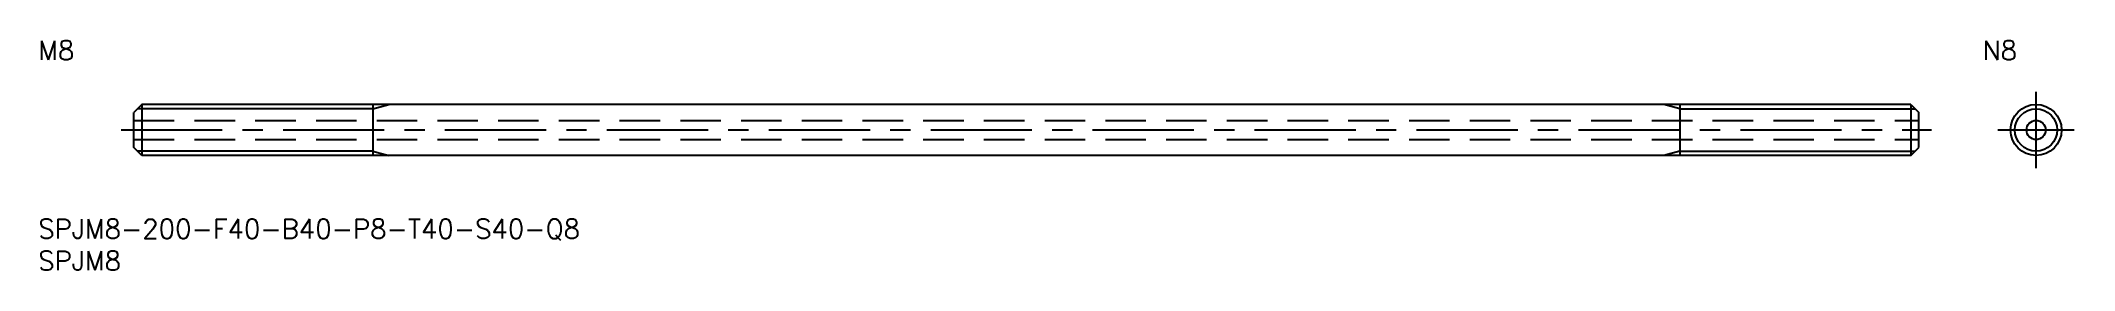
# Model space of a CAD drawing. Extents: x 0 to 319, y -8 to 28.
import ezdxf

# ---------------------------------------------------------------- set-up
doc = ezdxf.new("R2010")
doc.units = 0
doc.header["$LTSCALE"] = 0.5
doc.linetypes.add('CENTER', pattern=[50.8, 31.75, -6.35, 6.35, -6.35])
doc.linetypes.add('DASHED', pattern=[19.05, 12.7, -6.35])
for name, color, linetype in [('MSM_CENTER', 1, 'CENTER'), ('MSM_CONTINUOUS', 7, 'CONTINUOUS'), ('MSM_DASHED', 4, 'DASHED'), ('MSM_NARROW', 5, 'CONTINUOUS'), ('MSM_PART_NUMBER', 7, 'CONTINUOUS')]:
    doc.layers.add(name, color=color, linetype=linetype)
doc.styles.get("Standard").update_dxf_attribs({"font": 'txt.shx', "height": 1, "bigfont": 'bigfont.shx'})

# ---------------------------------------------------------------- blocks, each defined once
blk = doc.blocks.new('*U6')
at = {"layer": 'MSM_PART_NUMBER'}
blk.add_text('SPJM8-200-F40-B40-P8-T40-S40-Q8', height=3, dxfattribs=at).set_placement((0, -3))
blk = doc.blocks.new('*U7')
at = {"layer": 'MSM_PART_NUMBER'}
blk.add_text('SPJM8', height=3, dxfattribs=at).set_placement((0, -8))
blk = doc.blocks.new('*U8')
at = {"layer": 'MSM_PART_NUMBER'}
blk.add_text('M8', height=3, dxfattribs=at).set_placement((0, 25))
blk = doc.blocks.new('*U9')
at = {"layer": 'MSM_PART_NUMBER'}
blk.add_text('N8', height=3, dxfattribs=at).set_placement((305, 25))

msp = doc.modelspace()

# ---------------------------------------------------------------- linework, layer by layer
at = {"layer": 'MSM_CENTER'}
for p, q in [((313.38, 8), (313.38, 20)), ((13, 14), (297, 14)), ((307.38, 14), (319.38, 14))]:
    msp.add_line(p, q, dxfattribs=at)
at = {"layer": 'MSM_CONTINUOUS'}
for p, q in [((16.25, 18), (15, 16.75)), ((15, 11.25), (15, 16.75)), ((293.75, 18), (16.25, 18)), ((16.25, 18), (16.25, 10)), ((52.5, 18), (52.5, 10)), ((257.5, 18), (257.5, 10)), ((293.75, 18), (295, 16.75)), ((293.75, 18), (293.75, 10)), ((295, 11.25), (295, 16.75)), ((16.25, 10), (15, 11.25)), ((293.75, 10), (16.25, 10)), ((293.75, 10), (295, 11.25))]:
    msp.add_line(p, q, dxfattribs=at)
for radius in [4, 1.5]:
    msp.add_circle((313.38, 14), radius, dxfattribs=at)
at = {"layer": 'MSM_DASHED'}
for p, q in [((15, 15.5), (295, 15.5)), ((15, 12.5), (295, 12.5))]:
    msp.add_line(p, q, dxfattribs=at)
at = {"layer": 'MSM_NARROW'}
for p, q in [((52.5, 17.32), (15.57, 17.32)), ((52.5, 17.32), (55, 18)), ((257.5, 17.32), (255, 18)), ((257.5, 17.32), (294.43, 17.32)), ((52.5, 10.68), (15.57, 10.68)), ((52.5, 10.68), (55, 10)), ((257.5, 10.68), (255, 10)), ((257.5, 10.68), (294.43, 10.68))]:
    msp.add_line(p, q, dxfattribs=at)
msp.add_circle((313.38, 14), 3.32, dxfattribs=at)

# ---------------------------------------------------------------- block references
at = {"layer": 'MSM_PART_NUMBER'}
for name in ['*U8', '*U9', '*U6', '*U7']:
    msp.add_blockref(name, (0, 0), dxfattribs=at)

doc.saveas('drawing.dxf')
